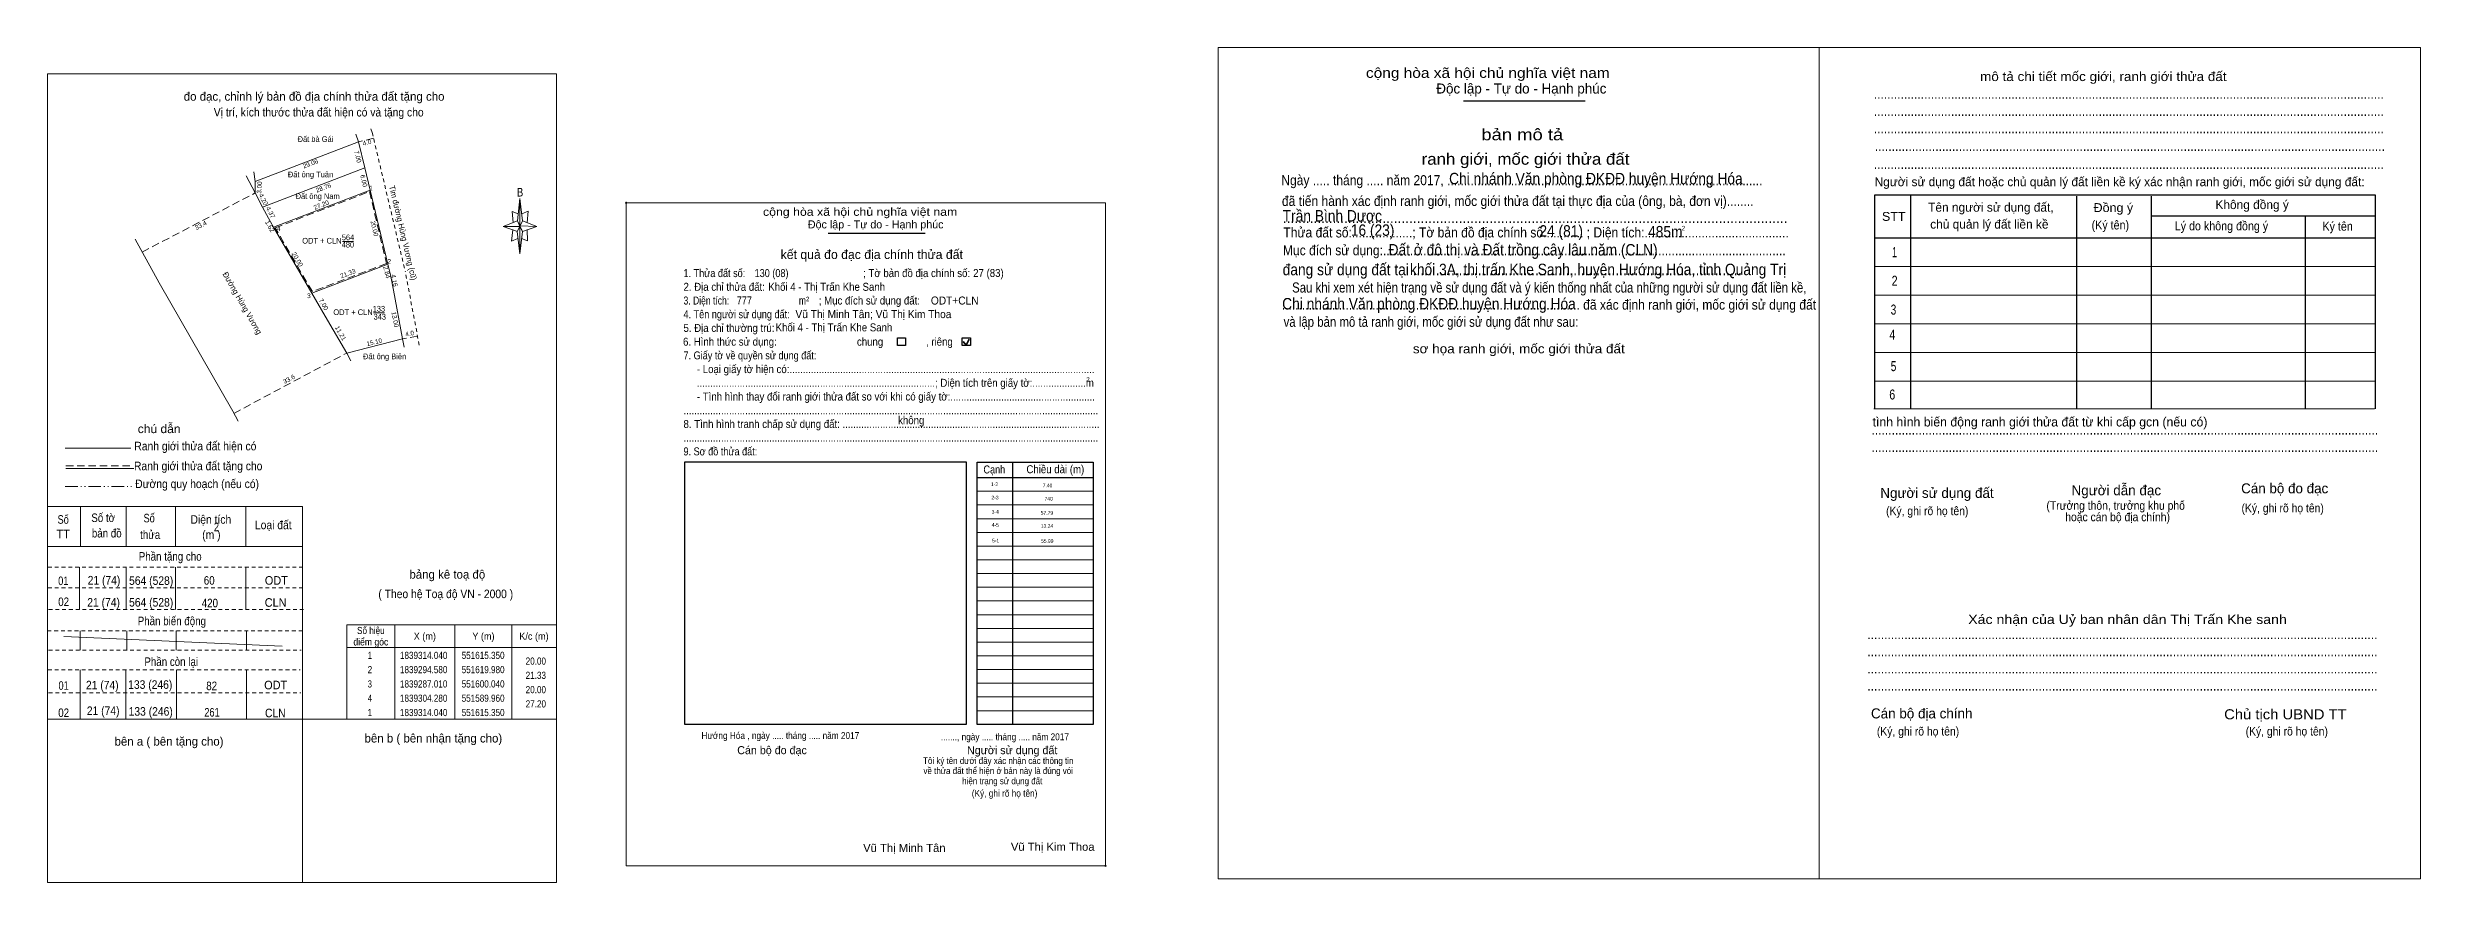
# Model space of a CAD drawing. Header units: metres. Extents: x 551104 to 552288, y 1839210 to 1839429.
# Drawn here: x 551665 to 552288, y 1839210 to 1839429 of the extents above; entities that cross this region are included whole.
import ezdxf
from ezdxf.enums import TextEntityAlignment as Align

# ---------------------------------------------------------------- set-up
doc = ezdxf.new("R2010")
doc.units = ezdxf.units.M
doc.header["$LTSCALE"] = 0.66
doc.header["$PDMODE"] = 32
doc.header["$PDSIZE"] = 0.33
for name, pattern in [('DASH_DOUBLE_DOT', [9.2, 5, -1.2, 0.3, -1.2, 0.3, -1.2]), ('DOTTED', [1.5, 0.3, -1.2]), ('MEDIUM_DASHED', [4.5, 3, -1.5]), ('SHORT_DASHED', [2.7, 1.5, -1.2])]:
    doc.linetypes.add(name, pattern=pattern)
for name, color, linetype, lineweight in [('1', 7, 'DOTTED', 13), ('10', 7, 'Continuous', 13), ('5', 7, 'Continuous', 13), ('63', 7, 'Continuous', 13), ('7', 7, 'Continuous', 13)]:
    doc.layers.add(name, color=color, linetype=linetype, lineweight=lineweight)
for name, color, linetype in [('25', 7, 'Continuous'), ('30', 7, 'Continuous'), ('6', 7, 'Continuous')]:
    doc.layers.add(name, color=color, linetype=linetype)

msp = doc.modelspace()

# ---------------------------------------------------------------- linework, layer by layer
at = {"layer": '1', "linetype": 'Continuous'}
msp.add_line((551665.4, 1839297.86), (551732, 1839297.86), dxfattribs=at)
at = {"layer": '1', "linetype": 'SHORT_DASHED'}
for p, q in [((551665.4, 1839292.46), (551732, 1839292.46)), ((551665.4, 1839287.06), (551732.3, 1839287.06)), ((551665.54, 1839281.36), (551732.44, 1839281.36)), ((551665.24, 1839275.72), (551732.14, 1839275.72)), ((551665.54, 1839270.71), (551731.78, 1839270.71)), ((551665.36, 1839265.55), (551731.59, 1839265.55)), ((551665.54, 1839259.46), (551731.77, 1839259.46))]:
    msp.add_line(p, q, dxfattribs=at)
at = {"layer": '1', "linetype": 'Continuous'}
msp.add_lwpolyline([(551665.26, 1839421.94), (551798.84, 1839421.94), (551798.84, 1839209.69), (551665.26, 1839209.69)], close=True, dxfattribs=at)
at = {"layer": '10'}
for p, q in [((551746.87, 1839404.08), (551746.15, 1839406.07)), ((551719.74, 1839393.68), (551746.87, 1839404.08)), ((551746.87, 1839404.08), (551748.55, 1839397.28)), ((551719.76, 1839390.68), (551717.4, 1839395.2)), ((551719.42, 1839396.26), (551719.74, 1839393.68)), ((551719.74, 1839393.68), (551719.76, 1839390.68)), ((551721.71, 1839386.96), (551748.55, 1839397.28)), ((551748.55, 1839397.28), (551749.94, 1839391.44)), ((551721.71, 1839386.96), (551719.76, 1839390.68)), ((551721.71, 1839386.96), (551723.73, 1839383.08)), ((551724.55, 1839381.68), (551749.94, 1839391.44)), ((551723.73, 1839383.08), (551724.55, 1839381.68)), ((551724.55, 1839381.68), (551734.63, 1839364.41)), ((551742.66, 1839377.94), (551745.53, 1839377.94)), ((551750.83, 1839359.18), (551753.7, 1839359.18)), ((551758.44, 1839352.36), (551743.8, 1839348.67)), ((551758.85, 1839350.19), (551758.44, 1839352.36)), ((551744.88, 1839346.65), (551743.8, 1839348.67)), ((551715.26, 1839330.81), (551713.86, 1839333.42))]:
    msp.add_line(p, q, dxfattribs=at)
at = {"layer": '10', "linetype": 'SHORT_DASHED'}
for p, q in [((551750.45, 1839406.58), (551749.9, 1839407.98)), ((551750.45, 1839406.58), (551759.16, 1839369.97)), ((551762.81, 1839350.7), (551759.16, 1839369.97))]:
    msp.add_line(p, q, dxfattribs=at)
at = {"layer": '10', "linetype": 'MEDIUM_DASHED'}
for p, q in [((551750.81, 1839405.05), (551746.87, 1839404.08)), ((551690.12, 1839375.18), (551719.76, 1839390.68)), ((551762.36, 1839353.1), (551758.44, 1839352.36)), ((551714.19, 1839332.84), (551743.8, 1839348.67))]:
    msp.add_line(p, q, dxfattribs=at)
at = {"layer": '10'}
for points in [[(551749.94, 1839391.44), (551754.57, 1839371.98), (551755.23, 1839369.22)], [(551713.86, 1839333.42), (551694.52, 1839367.06), (551688.29, 1839378.56)], [(551758.44, 1839352.36), (551756.01, 1839365.13), (551755.23, 1839369.22)], [(551734.63, 1839364.41), (551738.16, 1839358.36), (551743.8, 1839348.67)]]:
    msp.add_lwpolyline(points, dxfattribs=at)
at = {"layer": '5'}
for p, q in [((551788.56, 1839383.39), (551789.24, 1839389.24)), ((551788.56, 1839380.54), (551784.81, 1839381.89)), ((551789.91, 1839383.39), (551793.66, 1839381.89)), ((551791.11, 1839380.99), (551791.26, 1839378.14)), ((551789.91, 1839380.54), (551789.24, 1839374.69)), ((551791.26, 1839378.14), (551789.68, 1839378.74)), ((551669.9, 1839323.66), (551687.15, 1839323.66)), ((551670.05, 1839318.32), (551687.9, 1839318.32)), ((551665.4, 1839308.36), (551732.16, 1839308.36)), ((551673.88, 1839308.36), (551673.88, 1839297.86)), ((551685.88, 1839308.36), (551685.88, 1839297.86)), ((551698.84, 1839308.36), (551698.84, 1839298.07)), ((551717.3, 1839308.36), (551717.3, 1839297.86)), ((551732.16, 1839308.36), (551732.16, 1839209.69)), ((551673.64, 1839292.46), (551673.64, 1839281.36)), ((551685.88, 1839292.46), (551685.88, 1839281.36)), ((551698.84, 1839292.46), (551698.84, 1839281.36)), ((551717.3, 1839292.46), (551717.3, 1839281.36)), ((551673.8, 1839275.72), (551673.8, 1839270.71)), ((551686.04, 1839275.72), (551686.04, 1839270.71)), ((551699, 1839275.72), (551699, 1839270.71)), ((551717.44, 1839275.72), (551717.44, 1839270.71)), ((551673.84, 1839265.55), (551673.84, 1839252.77)), ((551685.81, 1839265.55), (551685.81, 1839252.77)), ((551699.07, 1839265.55), (551699.07, 1839252.59)), ((551717.49, 1839265.55), (551717.49, 1839252.77)), ((551665.26, 1839252.59), (551798.84, 1839252.59))]:
    msp.add_line(p, q, dxfattribs=at)
at = {"layer": '5', "linetype": 'MEDIUM_DASHED'}
msp.add_line((551670.05, 1839319.07), (551687.75, 1839319.07), dxfattribs=at)
at = {"layer": '5', "linetype": 'DASH_DOUBLE_DOT'}
msp.add_line((551669.9, 1839313.67), (551687.75, 1839313.67), dxfattribs=at)
at = {"layer": '5'}
for points in [[(551789.24, 1839389.24), (551789.91, 1839383.39), (551789.24, 1839381.89)], [(551789.24, 1839381.89), (551784.81, 1839381.89), (551788.56, 1839383.39), (551789.91, 1839380.54), (551793.66, 1839381.89), (551789.24, 1839382.04)], [(551789.24, 1839381.89), (551789.24, 1839374.69), (551788.48, 1839380.54)]]:
    msp.add_lwpolyline(points, close=True, dxfattribs=at)
for points in [[(551789.24, 1839381.89), (551788.56, 1839383.39), (551784.81, 1839381.89)], [(551787.36, 1839380.99), (551787.06, 1839377.99), (551788.71, 1839378.74)], [(551788.78, 1839385.19), (551787.21, 1839385.79), (551787.44, 1839382.94)], [(551789.24, 1839381.89), (551789.91, 1839380.54), (551793.66, 1839381.89)], [(551789.76, 1839385.19), (551791.41, 1839385.94), (551791.11, 1839382.94)]]:
    msp.add_lwpolyline(points, dxfattribs=at)
at = {"layer": '63'}
for p, q in [((551754.57, 1839371.98), (551734.63, 1839364.41)), ((551756.4, 1839277.34), (551756.4, 1839252.59)), ((551772.14, 1839277.34), (551772.14, 1839252.59)), ((551787.14, 1839277.34), (551787.14, 1839252.59)), ((551669.57, 1839274.31), (551726.87, 1839271.69)), ((551743.8, 1839271.34), (551798.84, 1839271.34))]:
    msp.add_line(p, q, dxfattribs=at)
at = {"layer": '63', "linetype": 'MEDIUM_DASHED'}
msp.add_lwpolyline([(551749.73, 1839391.04), (551754.22, 1839372.17), (551734.76, 1839364.78), (551724.99, 1839381.53)], close=True, dxfattribs=at)
at = {"layer": '63'}
msp.add_lwpolyline([(551743.8, 1839277.34), (551798.84, 1839277.34), (551798.84, 1839252.59), (551743.8, 1839252.59)], close=True, dxfattribs=at)
at = {"layer": '7', "lineweight": 25}
for p, q in [((552036.86, 1839414.89), (552068.77, 1839414.89)), ((552154.19, 1839390.06), (552154.19, 1839334.02)), ((552197.72, 1839389.83), (552197.72, 1839334.02)), ((552217.36, 1839389.83), (552217.36, 1839334.02)), ((552217.36, 1839384.64), (552276.21, 1839384.64)), ((552257.77, 1839384.64), (552257.77, 1839334.02)), ((551870.1, 1839380.13), (551895.54, 1839380.13)), ((552144.74, 1839378.92), (552276.21, 1839378.92)), ((551918.52, 1839320.01), (551918.52, 1839251.19)), ((551909.22, 1839315.99), (551939.64, 1839315.99))]:
    msp.add_line(p, q, dxfattribs=at)
at = {"layer": '7'}
for p, q in [((552144.74, 1839371.4), (552276.21, 1839371.4)), ((552144.74, 1839363.87), (552276.21, 1839363.87)), ((552144.74, 1839356.35), (552276.21, 1839356.35)), ((552144.74, 1839348.82), (552276.21, 1839348.82)), ((552144.74, 1839341.3), (552276.21, 1839341.3)), ((552144.51, 1839334.02), (552275.98, 1839334.02)), ((551909.22, 1839312.39), (551939.64, 1839312.39)), ((551909.22, 1839308.79), (551939.64, 1839308.79)), ((551909.22, 1839305.19), (551939.64, 1839305.19)), ((551909.22, 1839301.59), (551939.64, 1839301.59)), ((551909.22, 1839297.99), (551939.64, 1839297.99)), ((551909.22, 1839294.39), (551939.64, 1839294.39)), ((551909.22, 1839290.79), (551939.64, 1839290.79)), ((551909.22, 1839287.19), (551939.64, 1839287.19)), ((551909.22, 1839283.59), (551939.64, 1839283.59)), ((551909.22, 1839279.99), (551939.64, 1839279.99)), ((551909.22, 1839276.39), (551939.64, 1839276.39)), ((551909.22, 1839272.79), (551939.64, 1839272.79)), ((551909.22, 1839269.19), (551939.64, 1839269.19)), ((551909.22, 1839265.59), (551939.64, 1839265.59)), ((551909.22, 1839261.99), (551939.64, 1839261.99)), ((551909.22, 1839258.39), (551939.64, 1839258.39)), ((551909.22, 1839254.79), (551939.64, 1839254.79))]:
    msp.add_line(p, q, dxfattribs=at)
at = {"layer": '7', "lineweight": 35}
for p, q in [((551905.58, 1839351.69), (551906.3, 1839350.76)), ((551906.3, 1839350.76), (551907.17, 1839352.32))]:
    msp.add_line(p, q, dxfattribs=at)
at = {"layer": '7'}
for points in [[(551972.45, 1839428.87), (552130.23, 1839428.87), (552130.23, 1839210.64), (551972.45, 1839210.64)], [(552130.24, 1839428.87), (552288.02, 1839428.87), (552288.02, 1839210.64), (552130.24, 1839210.64)], [(552130.24, 1839428.87), (552288.02, 1839428.87), (552288.02, 1839210.64), (552130.24, 1839210.64)], [(551817.11, 1839388.11), (551942.91, 1839388.11), (551942.91, 1839214.11), (551817.11, 1839214.11)]]:
    msp.add_lwpolyline(points, close=True, dxfattribs=at)
at = {"layer": '7', "lineweight": 25}
msp.add_lwpolyline([(552276.21, 1839334.02), (552276.21, 1839390.06), (552144.74, 1839390.06), (552144.74, 1839334.02)], dxfattribs=at)
for points in [[(551888.3, 1839352.62), (551890.46, 1839352.62), (551890.46, 1839350.61), (551888.3, 1839350.61)], [(551905.3, 1839352.62), (551907.46, 1839352.62), (551907.46, 1839350.61), (551905.3, 1839350.61)], [(551832.54, 1839320.13), (551906.34, 1839320.13), (551906.34, 1839251.19), (551832.54, 1839251.19)], [(551909.22, 1839320.01), (551939.64, 1839320.01), (551939.64, 1839251.19), (551909.22, 1839251.19)]]:
    msp.add_lwpolyline(points, close=True, dxfattribs=at)
at = {"layer": '7'}
for p in [(551817.11, 1839388.11), (551942.91, 1839214.11)]:
    msp.add_point(p, dxfattribs=at)

# ---------------------------------------------------------------- texts
at = {"layer": '1', "width": 0.8}
msp.add_text('2', height=2.25, dxfattribs=at).set_placement((551709.595, 1839301.91), align=Align.CENTER)
at = {"layer": '1'}
for s, height, width, p in [('Hướng Hóa , ngày ..... tháng ..... năm 2017', 1.8, 0.9, (551836.88, 1839247.37)), ('Vũ Thị Minh Tân', 2.1, 1.05, (551879.31, 1839217.73)), ('Vũ Thị Kim Thoa', 2.1, 1.05, (551918.08, 1839218.03))]:
    msp.add_text(s, height=height, dxfattribs=dict(at, width=width)).set_placement(p)
at = {"layer": '10'}
for s, width, p in [('Đất bà Gái', 0.9, (551735.58, 1839404.07)), ('Đất ông Tuân', 0.9, (551734.275, 1839394.79)), ('Đất ông Nam', 0.9, (551736.15, 1839389.09)), ('ODT + CLN', 0.95, (551737.26, 1839377.39)), ('480', 0.85, (551744.095, 1839376.37)), ('564', 0.85, (551744.115, 1839378.27)), ('ODT + CLN', 0.95, (551745.43, 1839358.63)), ('133', 0.85, (551752.225, 1839359.54)), ('343', 0.85, (551752.445, 1839357.44)), ('Đất ông Biên', 0.9, (551753.71, 1839347.04))]:
    msp.add_text(s, height=1.5, dxfattribs=dict(at, width=width)).set_placement(p, align=Align.CENTER)
for s, height, rotation, p in [('29.06', 1.2, 20.974, (551734.4702, 1839397.8154)), ('4.0', 1.2, 13.831, (551749.2416, 1839403.3438)), ('28.76', 1.2, 21.032, (551737.8797, 1839391.4874)), ('4.20', 1.2, 297.663, (551721.3913, 1839388.6986)), ('27.20', 1.2, 21.032, (551737.3047, 1839386.9793)), ('33.4', 1.2, 27.607, (551705.757, 1839381.6824)), ('1.62', 1.2, 300.358, (551723.0762, 1839381.6282)), ('4.37', 1.2, 297.502, (551723.259, 1839385.2921)), ('20.00', 1.2, 300.271, (551730.325, 1839372.9625)), ('Đường Hùng Vương', 1.5, 299.895, (551715.7347, 1839361.3938)), ('21.33', 1.2, 21.032, (551744.3047, 1839368.9977)), ('7.00', 1.2, 300.262, (551737.1863, 1839361.1324)), ('11.21', 1.2, 300.201, (551741.6604, 1839353.5768)), ('33.6', 1.2, 28.13, (551728.9271, 1839341.3143))]:
    msp.add_text(s, height=height, rotation=rotation, dxfattribs=at).set_placement(p, align=Align.CENTER)
for s, height, rotation, width, p in [('7.00', 1.2, 283.878, 0.95, (551746.1197, 1839400.0639)), ('3.00', 1.2, 86.355, 0.9, (551721.438, 1839392.0719)), ('6.00', 1.2, 283.388, 0.95, (551747.6954, 1839393.7389)), ('Tim đường Hùng Vương (cũ)', 1.5, 283.383, 0.9, (551757.8276, 1839380.0436)), ('20.00', 1.2, 283.383, 0.95, (551750.4769, 1839381.2139)), ('2.84', 1.2, 283.449, 0.95, (551753.7268, 1839369.7495)), ('4.16', 1.2, 280.797, 0.95, (551755.7032, 1839367.5974)), ('13.00', 1.2, 280.774, 0.9, (551755.8878, 1839357.3722)), ('15.10', 1.2, 14.147, 0.95, (551751.1584, 1839350.9534)), ('4.0', 1.2, 10.69, 0.95, (551760.3987, 1839353.208))]:
    msp.add_text(s, height=height, rotation=rotation, dxfattribs=dict(at, width=width)).set_placement(p, align=Align.CENTER)
at = {"layer": '25', "width": 0.9}
for s, p in [('Chi nhánh Văn phòng ĐKĐĐ huyện Hướng Hóa', (552033.08, 1839392.96)), ('Đất ở đô thị và Đất trồng cây lâu năm (CLN)', (552017.2, 1839374.27)), ('Chi nhánh Văn phòng ĐKĐĐ huyện Hướng Hóa', (551989.28, 1839360.11))]:
    msp.add_text(s, height=3, dxfattribs=at).set_placement(p)
at = {"layer": '30'}
for s, width, p in [('1-2', 0.85, (551914.71, 1839313.73)), ('7.40', 0.85, (551928.96, 1839313.43)), ('2-3', 0.85, (551914.85, 1839310.25)), ('3-4', 0.85, (551914.91, 1839306.53)), ('57.79', 0.85, (551929.17, 1839306.23)), ('740', 0.85, (551929.1, 1839309.95)), ('4-5', 0.85, (551914.93, 1839303.08)), ('5-1', 0.8, (551915.01, 1839298.97)), ('13.24', 0.85, (551929.19, 1839302.81)), ('55.99', 0.85, (551929.25, 1839298.85))]:
    msp.add_text(s, height=0.9599, dxfattribs=dict(at, width=width)).set_placement(p, align=Align.RIGHT)
at = {"layer": '5'}
for s, p in [('đo đạc, chỉnh lý bản đồ địa chính thửa đất tặng cho', (551735.215, 1839414.89)), ('bảng kê toạ độ', (551770.18, 1839289.45)), ('bên a ( bên tặng cho)', (551697.14, 1839245.63)), ('bên b ( bên nhận tặng cho)', (551766.52, 1839246.44))]:
    msp.add_text(s, height=2.25, dxfattribs=at).set_placement(p, align=Align.CENTER)
for s, width, p in [('Vị trí, kích thước thửa đất hiện có và tặng cho', 0.9, (551736.425, 1839410.75)), ('B', 0.85, (551789.265, 1839389.75)), ('Ranh giới thửa đất hiện có ', 0.9, (551704.43, 1839323.12)), ('chú dẫn', 1.05, (551694.555, 1839327.65)), ('Ranh giới thửa đất tặng cho', 0.9, (551704.8, 1839317.9)), ('Đường quy hoạch (nếu có)', 0.9, (551704.51, 1839313.22)), ('Số', 0.8, (551669.365, 1839303.86)), ('Số tờ', 0.85, (551679.865, 1839304.31)), ('Số', 0.8, (551691.925, 1839304.22)), ('Diện tích', 0.9, (551708.13, 1839303.86)), ('TT', 0.95, (551669.355, 1839300.02)), ('bản đồ', 0.85, (551680.8, 1839300.26)), ('thửa', 0.85, (551692.19, 1839299.87)), ('(m )', 0.9, (551708.255, 1839299.87)), ('Loại đất', 0.9, (551724.505, 1839302.42)), ('Phần tặng cho', 0.85, (551697.45, 1839294.17)), ('01', 0.8, (551669.4, 1839287.76)), ('21 (74)', 0.9, (551680.08, 1839287.91)), ('564 (528)', 0.9, (551692.455, 1839287.82)), ('60', 0.85, (551707.69, 1839287.86)), ('ODT', 0.95, (551725.305, 1839287.86)), ('02', 0.85, (551669.485, 1839282.25)), ('21 (74)', 0.9, (551679.97, 1839282.11)), ('564 (528)', 0.9, (551692.455, 1839282.12)), ('420', 0.85, (551707.865, 1839281.93)), ('CLN', 0.95, (551725.12, 1839282.07)), ('( Theo hệ Toạ độ VN - 2000 )', 0.9, (551769.765, 1839284.33)), ('Phần biến động', 0.85, (551697.89, 1839277.22)), ('Phần còn lại', 0.85, (551697.715, 1839266.54)), ('01', 0.8, (551669.48, 1839260.27)), ('21 (74)', 0.9, (551679.63, 1839260.38)), ('133 (246)', 0.9, (551692.215, 1839260.53)), ('82', 0.85, (551708.335, 1839260.18)), ('ODT', 0.95, (551725.135, 1839260.4)), ('02', 0.85, (551669.49, 1839253.13)), ('21 (74)', 0.9, (551679.86, 1839253.67)), ('133 (246)', 0.9, (551692.335, 1839253.48)), ('261', 0.8, (551708.415, 1839253.25)), ('CLN', 0.9, (551725.035, 1839253.07))]:
    msp.add_text(s, height=2.25, dxfattribs=dict(at, width=width)).set_placement(p, align=Align.CENTER)
at = {"layer": '6'}
for s, height, width, p in [('Trần Bình Dược', 3, 0.9, (551989.4, 1839383.18)), ('ODT+CLN', 2.1, 0.95, (551897.08, 1839361.4)), ('Vũ Thị Minh Tân; Vũ Thị Kim Thoa', 2.1, 0.95, (551861.54, 1839357.83))]:
    msp.add_text(s, height=height, dxfattribs=dict(at, width=width)).set_placement(p)
at = {"layer": '63'}
for s, height, width, p in [(' 1', 1.25, 0.75, (551750.61, 1839391.34)), (' 4', 1.25, 0.85, (551726.39, 1839380.66)), (' 2', 1.25, 0.85, (551755.42, 1839372.08)), (' 3', 1.25, 0.8, (551734.32, 1839363.08)), ('20.00', 1.875, 0.85, (551796.07, 1839266.88)), ('21.33', 1.875, 0.85, (551796.07, 1839263.14)), ('20.00', 1.875, 0.85, (551796.07, 1839259.38)), ('27.20', 1.875, 0.85, (551796.07, 1839255.64))]:
    msp.add_text(s, height=height, dxfattribs=dict(at, width=width)).set_placement(p, align=Align.RIGHT)
for s, width, p in [('Số hiệu', 0.85, (551750.105, 1839274.91)), ('X (m)', 0.95, (551764.275, 1839273.41)), ('Y (m)', 0.95, (551779.655, 1839273.41)), ('K/c (m)', 0.95, (551792.915, 1839273.41)), ('điểm góc', 0.9, (551750.105, 1839271.91)), (' 1', 0.75, (551749.57, 1839268.38)), ('1839314.040', 0.85, (551763.97, 1839268.38)), ('551615.350', 0.85, (551779.575, 1839268.38)), (' 3', 0.8, (551749.56, 1839260.88)), (' 2', 0.85, (551749.58, 1839264.64)), ('1839294.580', 0.85, (551763.97, 1839264.64)), ('1839287.010', 0.85, (551763.97, 1839260.88)), ('551619.980', 0.85, (551779.575, 1839264.64)), ('551600.040', 0.85, (551779.575, 1839260.88)), (' 4', 0.85, (551749.565, 1839257.14)), ('1839304.280', 0.85, (551763.97, 1839257.14)), ('551589.960', 0.85, (551779.575, 1839257.14)), (' 1', 0.75, (551749.57, 1839253.38)), ('1839314.040', 0.85, (551763.97, 1839253.38)), ('551615.350', 0.85, (551779.575, 1839253.38))]:
    msp.add_text(s, height=1.875, dxfattribs=dict(at, width=width)).set_placement(p, align=Align.CENTER)
at = {"layer": '7'}
for s, height, width, p in [('cộng hòa xã hội chủ nghĩa việt nam', 2.634, 1.15, (552011.26, 1839420.89)), ('........................................................................................................................................................', 2.634, 0.9, (552144.52, 1839415.4)), ('........................................................................................................................................................', 2.634, 0.9, (552144.52, 1839410.9)), ('........................................................................................................................................................', 2.634, 0.9, (552144.52, 1839406.37)), ('........................................................................................................................................................', 2.634, 0.9, (552144.81, 1839401.69)), ('Ngày ..... tháng ..... năm 2017, ..............................................................................................', 2.633, 0.9, (551989.04, 1839392.72)), ('........................................................................................................................................................', 2.634, 0.9, (552144.52, 1839397.01)), ('cộng hòa xã hội chủ nghĩa việt nam', 2.1, 1.15, (551853.02, 1839384.68)), (' đã tiến hành xác định ranh giới, mốc giới thửa đất tại thực địa của (ông, bà, đơn vị)........', 2.634, 0.9, (551988.32, 1839387.26)), ('Đồng ý', 2.333, 1.05, (552202.22, 1839385.67)), ('Thửa đất số:..................; Tờ bản đồ địa chính số:........... ; Diện tích:...........................................', 2.634, 0.9, (551989.58, 1839379.01)), ('....................................................................................................................................', 3, 0.9, (551989.46, 1839382.76)), ('16 (23)', 3, 0.9, (552007.29, 1839379.43)), ('24 (81)', 3, 0.9, (552056.78, 1839379.22)), ('485m', 3, 0.9, (552085.3, 1839379.01)), ('2', 1.2, 0.8, (552094.12, 1839380.84)), ('STT', 2.333, 1.05, (552146.68, 1839383.36)), ('(Ký tên)', 2.333, 0.9, (552201.7, 1839381.11)), ('Lý do không đồng ý', 2.333, 0.9, (552223.52, 1839380.87)), ('Ký tên', 2.333, 0.9, (552262.28, 1839380.78)), ('Mục đích sử dụng:........................................................................................................................', 2.634, 0.9, (551989.46, 1839374.33)), ('1. Thửa đất số:', 2.1, 0.85, (551832.16, 1839368.6)), ('130 (08)', 2.1, 0.85, (551850.82, 1839368.6)), ('; Tờ bản đồ địa chính số:', 2.1, 0.9, (551879.3, 1839368.6)), ('27 (83)', 2.1, 0.9, (551908.18, 1839368.63)), ('đang sử dụng đất tại ......................................................................................', 3, 0.9, (551989.4, 1839369.08)), ('khối 3A, thị trấn Khe Sanh, huyện Hướng Hóa, tỉnh Quảng Trị', 3, 0.9, (552022.82, 1839369.11)), ('3. Diện tích:', 2.1, 0.8, (551832.16, 1839361.4)), ('2. Địa chỉ thửa đất:', 2.1, 0.9, (551832.16, 1839365)), ('777', 2.1, 0.85, (551846.14, 1839361.43)), ('Khối 4 - Thị Trấn Khe Sanh', 2.1, 0.9, (551854.42, 1839365)), ('m', 2.1, 0.8, (551862.44, 1839361.4)), ('2', 1.2, 0.8, (551864.32, 1839362.24)), ('; Mục đích sử dụng đất:', 2.1, 0.9, (551867.66, 1839361.4)), ('......................................................................................... đã xác định ranh giới, mốc giới sử dụng đất', 2.628, 0.9, (551989.18, 1839360.05)), ('Sau khi xem xét hiện trạng về sử dụng đất và ý kiến thống nhất của những người sử dụng đất liền kề,', 2.634, 0.85, (551991.88, 1839364.55)), ('4. Tên người sử dụng đất:', 2.1, 0.85, (551832.16, 1839357.8)), ('5. Địa chỉ thường trú:', 2.1, 0.9, (551832.16, 1839354.2)), ('Khối 4 - Thị Trấn Khe Sanh', 2.1, 0.9, (551856.33, 1839354.35)), (' và lập bản mô tả ranh giới, mốc giới sử dụng đất như sau:', 2.634, 0.85, (551988.82, 1839355.55)), ('6. Hình thức sử dụng:', 2.1, 0.9, (551832.04, 1839350.6)), ('chung                , riêng', 2.1, 0.9, (551877.68, 1839350.6)), ('7. Giấy tờ về quyền sử dụng đất:', 2.1, 0.85, (551832.16, 1839347)), ('     - Loại giấy tờ hiện có:..................................................................................................................', 2.1, 0.9, (551832.16, 1839343.4)), ('     - Tình hình thay đổi ranh giới thửa đất so với khi có giấy tờ:......................................................', 2.1, 0.9, (551832.16, 1839336.2)), ('     .........................................................................................; Diện tích trên giấy tờ:....................m', 2.1, 0.9, (551832.16, 1839339.8)), ('2', 1.2, 0.8, (551937.88, 1839341.12)), ('8. Tình hình tranh chấp sử dụng đất: ................................................................................................', 2.1, 0.9, (551832.16, 1839329)), ('...........................................................................................................................................................', 2.1, 0.9, (551832.16, 1839332.6)), ('không', 2.1, 0.9, (551888.48, 1839329.99)), ('...........................................................................................................................................................', 2.1, 0.9, (551832.16, 1839325.4)), ('.......................................................................................................................................................', 2.634, 0.9, (552143.92, 1839327.23)), ('9. Sơ đồ thửa đất:', 2.1, 0.85, (551832.16, 1839321.8)), ('Cạnh', 2.1, 0.85, (551910.88, 1839317.06)), ('Chiều dài (m)', 2.1, 0.9, (551922.16, 1839317.12)), ('.......................................................................................................................................................', 2.634, 0.9, (552143.92, 1839322.7)), ('(Ký, ghi rõ họ tên)', 2.258, 0.9, (552147.76, 1839306.11)), ('(Ký, ghi rõ họ tên)', 2.258, 0.9, (552241.04, 1839306.86)), ('........................................................................................................................................................', 2.634, 0.9, (552142.84, 1839273.59)), ('........................................................................................................................................................', 2.634, 0.9, (552142.84, 1839269.06)), ('........................................................................................................................................................', 2.634, 0.9, (552142.84, 1839264.56)), ('........................................................................................................................................................', 2.634, 0.9, (552142.84, 1839260.06)), ('(Ký, ghi rõ họ tên)', 2.258, 0.9, (552145.34, 1839248.27)), ('Chủ tịch UBND TT', 2.64, 1.1, (552236.48, 1839252.53)), ('(Ký, ghi rõ họ tên)', 2.258, 0.9, (552242.12, 1839248.27)), ('......., ngày ..... tháng ..... năm 2017', 1.8, 0.9, (551899.72, 1839247.04)), ('(Ký, ghi rõ họ tên)', 1.8, 0.9, (551907.82, 1839232.22))]:
    msp.add_text(s, height=height, dxfattribs=dict(at, width=width)).set_placement(p)
for s, height, p in [('Độc lập - Tự do - Hạnh phúc', 2.634, (552029.72, 1839416.78)), ('Người sử dụng đất hoặc chủ quản lý đất liền kề ký xác nhận ranh giới, mốc giới sử dụng đất:', 2.333, (552144.74, 1839392.45)), ('Tên người sử dụng đất,', 2.333, (552158.8, 1839385.76)), ('Không đồng ý', 2.333, (552234.2, 1839386.45)), ('Độc lập - Tự do - Hạnh phúc', 2.1, (551864.8, 1839381.38)), ('chủ quản lý đất liền kề', 2.333, (552159.34, 1839381.32)), ('tình hình biến động ranh giới thửa đất từ khi cấp gcn (nếu có)', 2.408, (552144.22, 1839329.39)), ('Người sử dụng đất', 2.634, (552146.24, 1839310.64)), ('Người dẫn đạc', 2.64, (552196.42, 1839311.33)), ('Cán bộ đo đạc', 2.628, (552240.94, 1839311.84)), ('Cán bộ địa chính', 2.634, (552143.8, 1839252.77)), ('Cán bộ đo đạc', 2.1, (551846.26, 1839243.38)), ('Người sử dụng đất', 2.1, (551906.56, 1839243.38))]:
    msp.add_text(s, height=height, dxfattribs=at).set_placement(p)
for s, height, width, p in [('mô tả chi tiết mốc giới, ranh giới thửa đất', 2.408, 1.1, (552204.775, 1839420.05)), ('bản mô tả', 3.01, 1.2, (552052.285, 1839404.51)), ('ranh giới, mốc giới thửa đất', 3.01, 1.1, (552053.135, 1839398.09)), ('1', 2.634, 0.65, (552149.985, 1839373.82)), ('2', 2.634, 0.8, (552150, 1839366.32)), ('3', 2.634, 0.75, (552149.7, 1839358.76)), ('sơ họa ranh giới, mốc giới thửa đất', 2.408, 1.1, (552051.37, 1839348.59)), ('4', 2.634, 0.8, (552149.41, 1839352.19)), ('5', 2.634, 0.75, (552149.715, 1839343.91)), ('6', 2.634, 0.8, (552149.38, 1839336.47)), ('(Trưởng thôn, trưởng khu phố', 2.257, 0.9, (552208.01, 1839307.52)), ('hoặc cán bộ địa chính)', 2.257, 0.9, (552208.52, 1839304.52)), ('Xác nhận của Uỷ ban nhân dân Thị Trấn Khe sanh', 2.415, 1.15, (552211.12, 1839277.55)), ('Tôi ký tên dưới đây xác nhận các thông tin', 1.735, 0.9, (551914.76, 1839240.8)), ('về thửa đất thể hiện ở bản này là đúng vói', 1.735, 0.9, (551914.75, 1839238.16)), ('hiện trạng sử dụng đất', 1.735, 0.9, (551915.82, 1839235.49))]:
    msp.add_text(s, height=height, dxfattribs=dict(at, width=width)).set_placement(p, align=Align.CENTER)
for s, height, p in [('kết quả đo đạc địa chính thửa đất', 2.4, (551881.57, 1839373.34)), ('.', 0.6001, (551942.9105, 1839213.8))]:
    msp.add_text(s, height=height, dxfattribs=at).set_placement(p, align=Align.CENTER)

doc.saveas('drawing.dxf')
